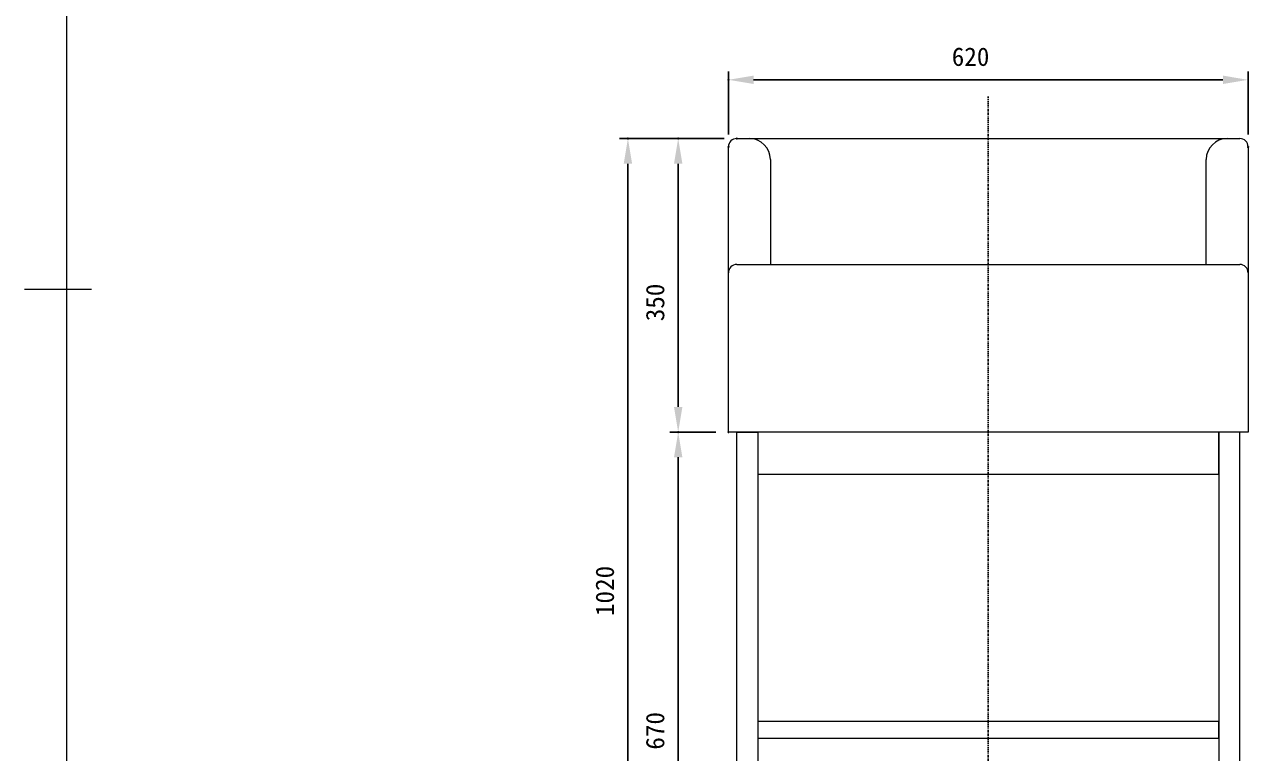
# Model space of a CAD drawing. Units: millimetres, scale not verified. Extents: x -203 to 203, y -143 to 143.
# Drawn here: x -203 to -57, y -55.2 to 31.6 of the extents above; entities that cross this region are included whole.
import ezdxf
from ezdxf.enums import TextEntityAlignment as Align

# ---------------------------------------------------------------- set-up
doc = ezdxf.new("R2010")
doc.units = ezdxf.units.MM
doc.header["$LTSCALE"] = 0.5
doc.header["$PDMODE"] = 32
doc.header["$PDSIZE"] = 0.1
doc.linetypes.add('USER2', pattern=[0.629921, 0.393701, -0.07874, 0.07874, -0.07874])
for name, color, linetype, lineweight in [('0-1_DIMENSION_LINES$02_DIMENSI', 7, 'Continuous', 25), ('0-3_DIMENSION_LINES$03_LINES', 7, 'Continuous', 18), ('0-5_DIMENSION_LINES$01_CENTER_', 7, 'USER2', 25), ('0-9_図面_FORMAT$01_WAKU$OUT_LINE', 6, 'Continuous', 18)]:
    doc.layers.add(name, color=color, linetype=linetype, lineweight=lineweight)
doc.layers.add('0-2_DEFPOINTS', color=7, linetype='Continuous')
doc.styles.add('ＭＳ ゴシック', font='')
doc.styles.get('ＭＳ ゴシック').set_extended_font_data('MS Gothic')

# ---------------------------------------------------------------- blocks, each defined once
blk = doc.blocks.new('D5')
at = {"layer": '0-1_DIMENSION_LINES$02_DIMENSI'}
for p, q in [((180.998, 332.994), (156, 332.994)), ((158, 135), (158, 326.995)), ((161, 129), (160, 129))]:
    blk.add_line(p, q, dxfattribs=at)
for points in [[(159, 326.995), (157, 326.995), (158, 332.994)], [(157, 135), (159, 135), (158, 129)]]:
    blk.add_solid(points, dxfattribs=at)
at = {"layer": '0-2_DEFPOINTS'}
for p in [(158, 332.994), (183.998, 332.994), (158, 129)]:
    blk.add_point(p, dxfattribs=at)
at = {"layer": '0-1_DIMENSION_LINES$02_DIMENSI', "style": 'ＭＳ ゴシック'}
blk.add_text('1020', height=4.399, rotation=90, dxfattribs=at).set_placement((156, 219.14), align=Align.BOTTOM_LEFT)
blk = doc.blocks.new('D6')
at = {"layer": '0-1_DIMENSION_LINES$02_DIMENSI'}
for p, q in [((181.998, 333.994), (181.998, 348.994)), ((305.998, 333.994), (305.998, 348.994)), ((299.999, 346.994), (187.998, 346.994))]:
    blk.add_line(p, q, dxfattribs=at)
for points in [[(187.998, 347.994), (187.998, 345.995), (181.998, 346.994)], [(299.999, 345.995), (299.999, 347.994), (305.998, 346.994)]]:
    blk.add_solid(points, dxfattribs=at)
at = {"layer": '0-2_DEFPOINTS'}
for p in [(181.998, 346.994), (181.998, 330.994), (305.998, 330.994)]:
    blk.add_point(p, dxfattribs=at)
at = {"layer": '0-1_DIMENSION_LINES$02_DIMENSI', "style": 'ＭＳ ゴシック'}
blk.add_text('620', height=4.399, dxfattribs=at).set_placement((235.284, 348.994), align=Align.BOTTOM_LEFT)
blk = doc.blocks.new('D7')
at = {"layer": '0-1_DIMENSION_LINES$02_DIMENSI'}
for p, q in [((180.998, 332.994), (168, 332.994)), ((170, 268.996), (170, 326.995)), ((179.002, 262.996), (168, 262.996))]:
    blk.add_line(p, q, dxfattribs=at)
for points in [[(171, 326.995), (169, 326.995), (170, 332.994)], [(169, 268.996), (171, 268.996), (170, 262.996)]]:
    blk.add_solid(points, dxfattribs=at)
at = {"layer": '0-2_DEFPOINTS'}
for p in [(170, 332.994), (183.998, 332.994), (182.002, 262.996)]:
    blk.add_point(p, dxfattribs=at)
at = {"layer": '0-1_DIMENSION_LINES$02_DIMENSI', "style": 'ＭＳ ゴシック'}
blk.add_text('350', height=4.399, rotation=90, dxfattribs=at).set_placement((168, 289.424), align=Align.BOTTOM_LEFT)
blk = doc.blocks.new('D8')
at = {"layer": '0-1_DIMENSION_LINES$02_DIMENSI'}
for p, q in [((179.002, 262.996), (168, 262.996)), ((170, 135), (170, 256.997)), ((173, 129), (172, 129))]:
    blk.add_line(p, q, dxfattribs=at)
for points in [[(171, 256.997), (169, 256.997), (170, 262.996)], [(169, 135), (171, 135), (170, 129)]]:
    blk.add_solid(points, dxfattribs=at)
at = {"layer": '0-2_DEFPOINTS'}
for p in [(170, 262.996), (182.002, 262.996), (170, 129)]:
    blk.add_point(p, dxfattribs=at)
at = {"layer": '0-1_DIMENSION_LINES$02_DIMENSI', "style": 'ＭＳ ゴシック'}
blk.add_text('670', height=4.399, rotation=90, dxfattribs=at).set_placement((168, 187.284), align=Align.BOTTOM_LEFT)

msp = doc.modelspace()

# ---------------------------------------------------------------- linework, layer by layer
at = {"layer": '0-3_DIMENSION_LINES$03_LINES'}
for p, q in [((-117.9992, 17.9972), (-58.0008, 17.9972)), ((-117.9992, 17.9972), (-116.4992, 17.9972)), ((-59.5008, 17.9972), (-58.0008, 17.9972)), ((-113.9993, 15.4973), (-113.9993, 2.9976)), ((-62.0007, 2.9976), (-62.0007, 15.4973)), ((-117.9992, 2.9976), (-58.0008, 2.9976))]:
    msp.add_line(p, q, dxfattribs=at)
for points in [[(-113.9993, -17.0018), (-118.9992, -17.0018), (-118.9992, 16.9972)], [(-57.0008, 16.9972), (-57.0008, -17.0018), (-62.0007, -17.0018)], [(-57.0008, 1.9977), (-57.0008, -17.0018), (-118.9992, -17.0018), (-118.9992, 1.9977)]]:
    msp.add_lwpolyline(points, dxfattribs=at)
for points in [[(-115.5, -78), (-118, -78), (-118, -17.0018), (-115.5, -17.0018)], [(-115.5, -22.0018), (-60.5, -22.0018), (-60.5, -17.0018), (-115.5, -17.0018)], [(-60.5, -78), (-58, -78), (-58, -17.0018), (-60.5, -17.0018)], [(-115.5, -53.5), (-60.5, -53.5), (-60.5, -51.5), (-115.5, -51.5)]]:
    msp.add_lwpolyline(points, close=True, dxfattribs=at)
for centre, radius, start, end in [((-117.9992, 16.9972), 1, 90, 180), ((-116.4992, 15.4973), 2.4999, 360, 90), ((-59.5008, 15.4973), 2.4999, 90, 180), ((-58.0008, 16.9972), 1, 0, 90), ((-117.9992, 1.9977), 1, 90, 180), ((-58.0008, 1.9977), 1, 0, 90)]:
    msp.add_arc(centre, radius, start, end, dxfattribs=at)
at = {"layer": '0-5_DIMENSION_LINES$01_CENTER_'}
msp.add_line((-88.0008, 22.9972), (-88, -89), dxfattribs=at)
at = {"layer": '0-9_図面_FORMAT$01_WAKU$OUT_LINE'}
for p, q in [((-198, 138), (-198, -138)), ((-195, 0), (-203, 0))]:
    msp.add_line(p, q, dxfattribs=at)

# ---------------------------------------------------------------- block references
at = {"layer": '0-1_DIMENSION_LINES$02_DIMENSI', "xscale": 0.5, "yscale": 0.5}
for name in ['D6', 'D5', 'D7', 'D8']:
    msp.add_blockref(name, (-210, -148.5), dxfattribs=at)

doc.saveas('drawing.dxf')
